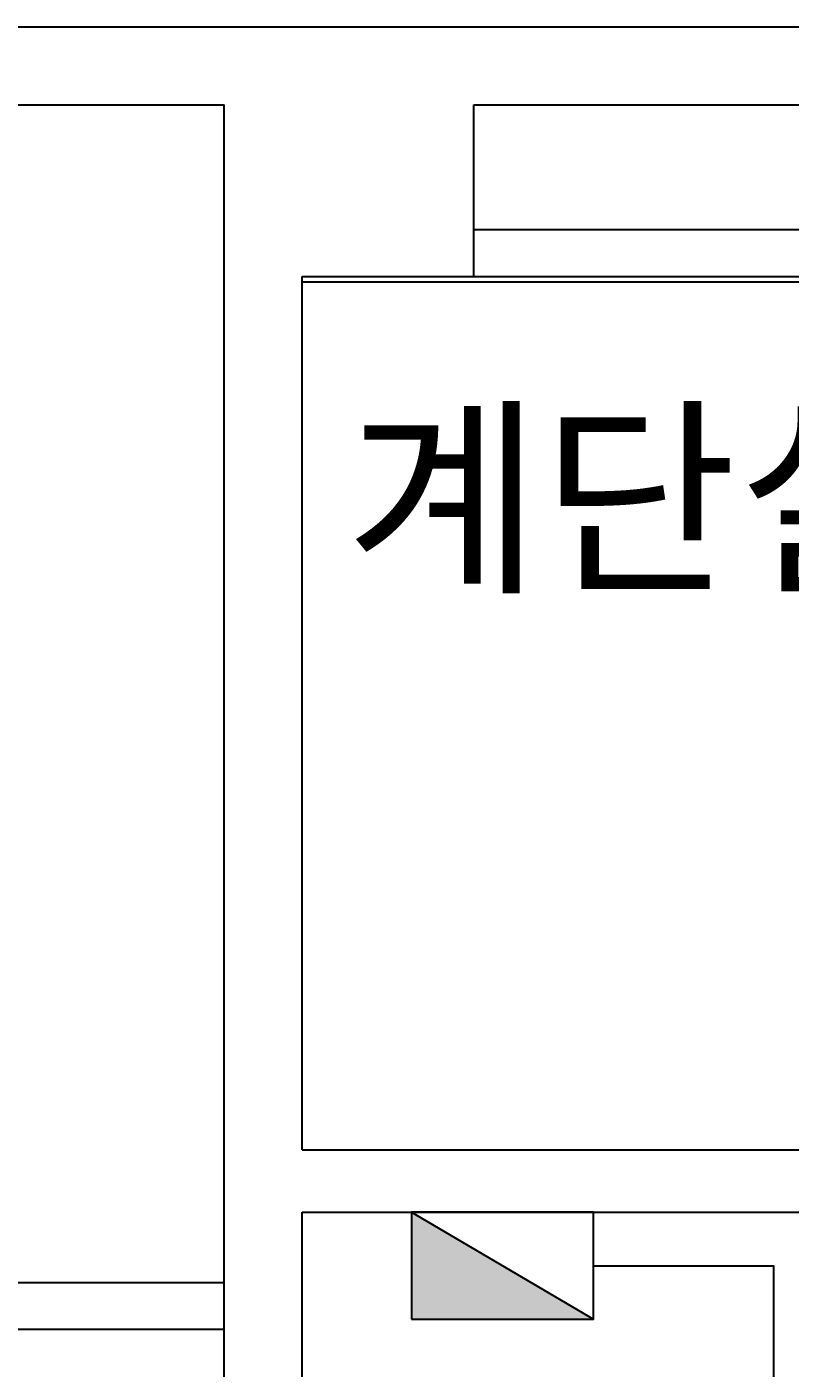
# Model space of a CAD drawing. Header units: millimetres. Extents: x -38475 to 94728, y -31127 to 90245.
# Drawn here: x 66542 to 68990, y 19495 to 23795 of the extents above; entities that cross this region are included whole.
import ezdxf
from ezdxf.enums import TextEntityAlignment as Align

# ---------------------------------------------------------------- set-up
doc = ezdxf.new("R2010")
doc.units = ezdxf.units.MM
for name, color, linetype in [('DR SYM', 6, 'Continuous'), ('e-plan', 9, 'Continuous'), ('유도배선', 6, 'Continuous')]:
    doc.layers.add(name, color=color, linetype=linetype)
doc.styles.add('USUN', font='malgun_0.ttf')

# ---------------------------------------------------------------- blocks, each defined once
blk = doc.blocks.new('Xref-지하2층')
at = {"layer": 'e-plan', "linetype": 'Continuous'}
for p, q in [((51800, 35700), (79000, 35700)), ((64800, 35450), (70700, 35450)), ((70700, 27300), (70700, 35450)), ((71500, 35450), (77000, 35450)), ((71500, 35050), (77000, 35050)), ((70950, 32100), (70950, 34900)), ((70950, 34882), (77000, 34882)), ((71500, 34900), (77000, 34900)), ((70950, 32100), (75880, 32100)), ((70950, 31900), (74950, 31900)), ((70950, 28100), (70950, 31900)), ((56150, 31675), (70700, 31675)), ((56000, 31525), (70700, 31525))]:
    blk.add_line(p, q, dxfattribs=at)
at = {"layer": 'e-plan'}
for p, q in [((71500, 34900), (71500, 35450)), ((70950, 34900), (71500, 34900))]:
    blk.add_line(p, q, dxfattribs=at)
at = {"layer": 'e-plan', "style": 'USUN'}
blk.add_text('계단실#4', height=500, dxfattribs=at).set_placement((72426.7, 34187), align=Align.MIDDLE_CENTER)
blk = doc.blocks.new('A$C61602750')
at = {"layer": 'e-plan'}
blk.add_blockref('Xref-지하2층', (-3525, -11905), dxfattribs=at)

msp = doc.modelspace()

# ---------------------------------------------------------------- hatches: boundary and pattern name
at = {"layer": 'DR SYM'}
h = msp.add_hatch(color=256, dxfattribs=at)
h.dxf.hatch_style = 1
h.paths.add_polyline_path([(67775, 19995), (67775, 19651.8), (68358.9, 19651.8)])

# ---------------------------------------------------------------- linework, layer by layer
msp.add_line((67775, 19995), (68358.9, 19651.8), dxfattribs=at)
msp.add_lwpolyline([(67775, 19651.8), (68358.9, 19651.8), (68358.9, 19995), (67775, 19995)], close=True, dxfattribs=at)
at = {"layer": '유도배선'}
msp.add_lwpolyline([(68358.9, 19823.4), (68935.6, 19823.4), (68935.6, 17814.9)], dxfattribs=at)

# ---------------------------------------------------------------- block references
at = {"layer": 'e-plan'}
msp.add_blockref('A$C61602750', (0, 0), dxfattribs=at)

doc.saveas('drawing.dxf')
